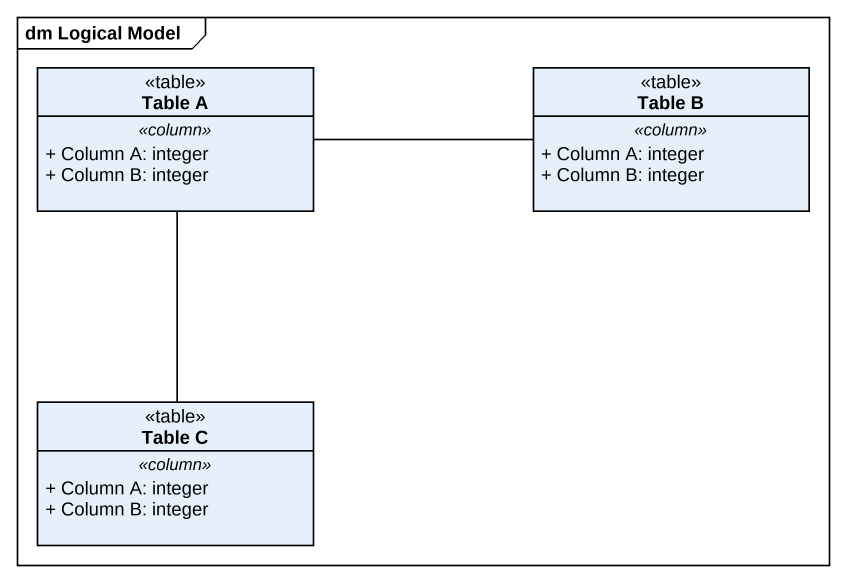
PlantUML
@startuml
mainframe dm Logical Model
hide circle
hide empty members
skinparam classAttributeIconSize 0
class "Table A" as Table_A <<table>> {
  .. <<column>> ..
  + Column A: integer
  + Column B: integer
}
class "Table B" as Table_B <<table>> {
  .. <<column>> ..
  + Column A: integer
  + Column B: integer
}
class "Table C" as Table_C <<table>> {
  .. <<column>> ..
  + Column A: integer
  + Column B: integer
}
Table_A -right- Table_B
Table_A -- Table_C
@enduml
